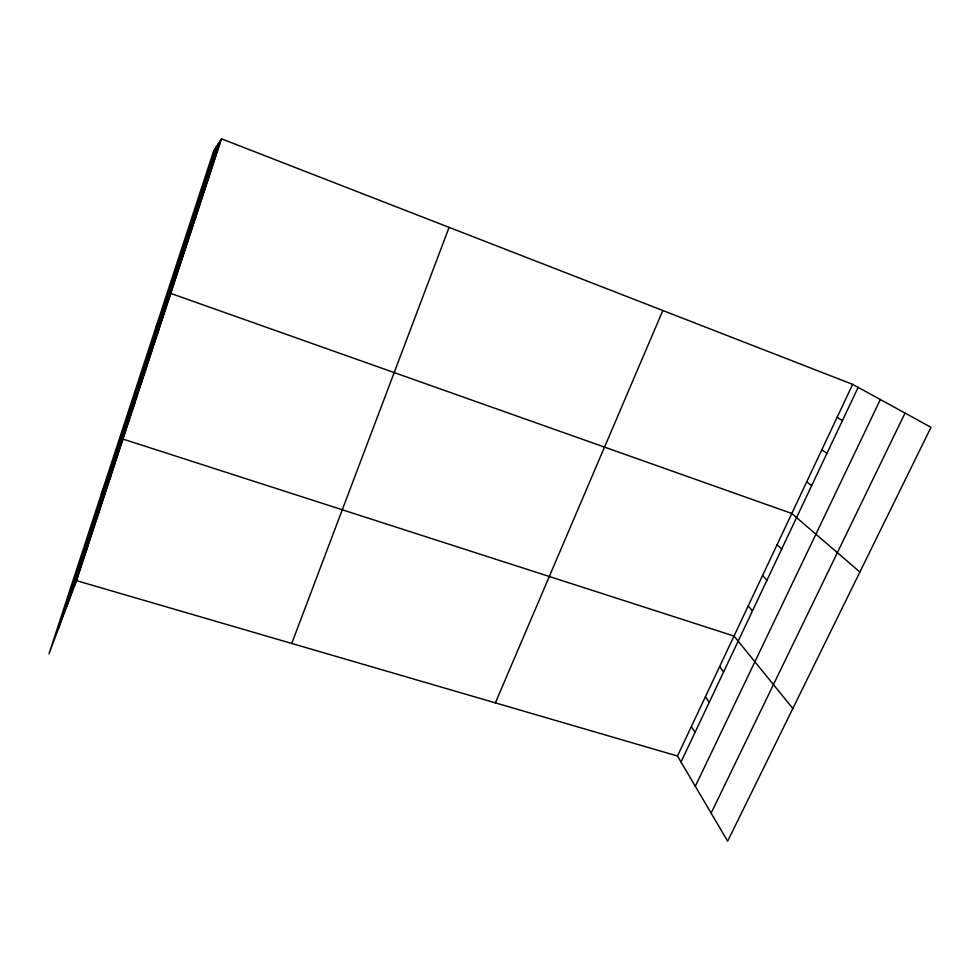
<?xml version="1.0" encoding="UTF-8"?>
<svg xmlns="http://www.w3.org/2000/svg" width="980" height="980" viewBox="0 0 980 980"><rect width="100%" height="100%" fill="white"/><g stroke="black" fill="none" stroke-linecap="round" stroke-linejoin="round"><path stroke-width="1.47" d="M58.151 629.479L216.396 146.535M66.824 606.399L218.81 142.884M74.59 585.734L220.966 139.626M76.501 580.65L221.492 138.829L852.661 384.356L931 427.317L727.65 841.171L677.474 756.009L76.501 580.65L49 653.832L213.824 150.43L221.492 138.829M86.056 550.809L87.869 546.032M291.734 643.456L449.097 227.372M97.681 515.37L99.397 510.899M109.49 479.392L111.095 475.251M101.344 493.969L122.966 439.077L734.02 636.045L792.845 708.491M133.268 406.921L134.652 403.454M145.236 370.428L146.51 367.304M157.388 333.384L158.552 330.627M495.366 702.868L662.823 310.513M155.661 328.067L170.765 293.412L791.791 513.471L859.889 572.026M182.243 257.642L183.162 255.633M677.474 756.009L852.661 384.356M681.014 762.024L858.137 387.357M695.322 786.291L880.334 399.534M711.137 813.13L905.03 413.082M194.959 218.895L195.743 217.278M207.858 179.573L208.52 178.36M837.141 417.272L842.433 420.567M821.828 449.759L826.948 453.336M806.712 481.829L811.661 485.663M777.079 544.709L781.685 549.07M762.538 575.542L766.985 580.16M748.193 605.995L752.481 610.846M719.614 666.62L723.595 671.962M705.38 696.805L709.214 702.366M691.341 726.596L695.028 732.391"/></g></svg>
